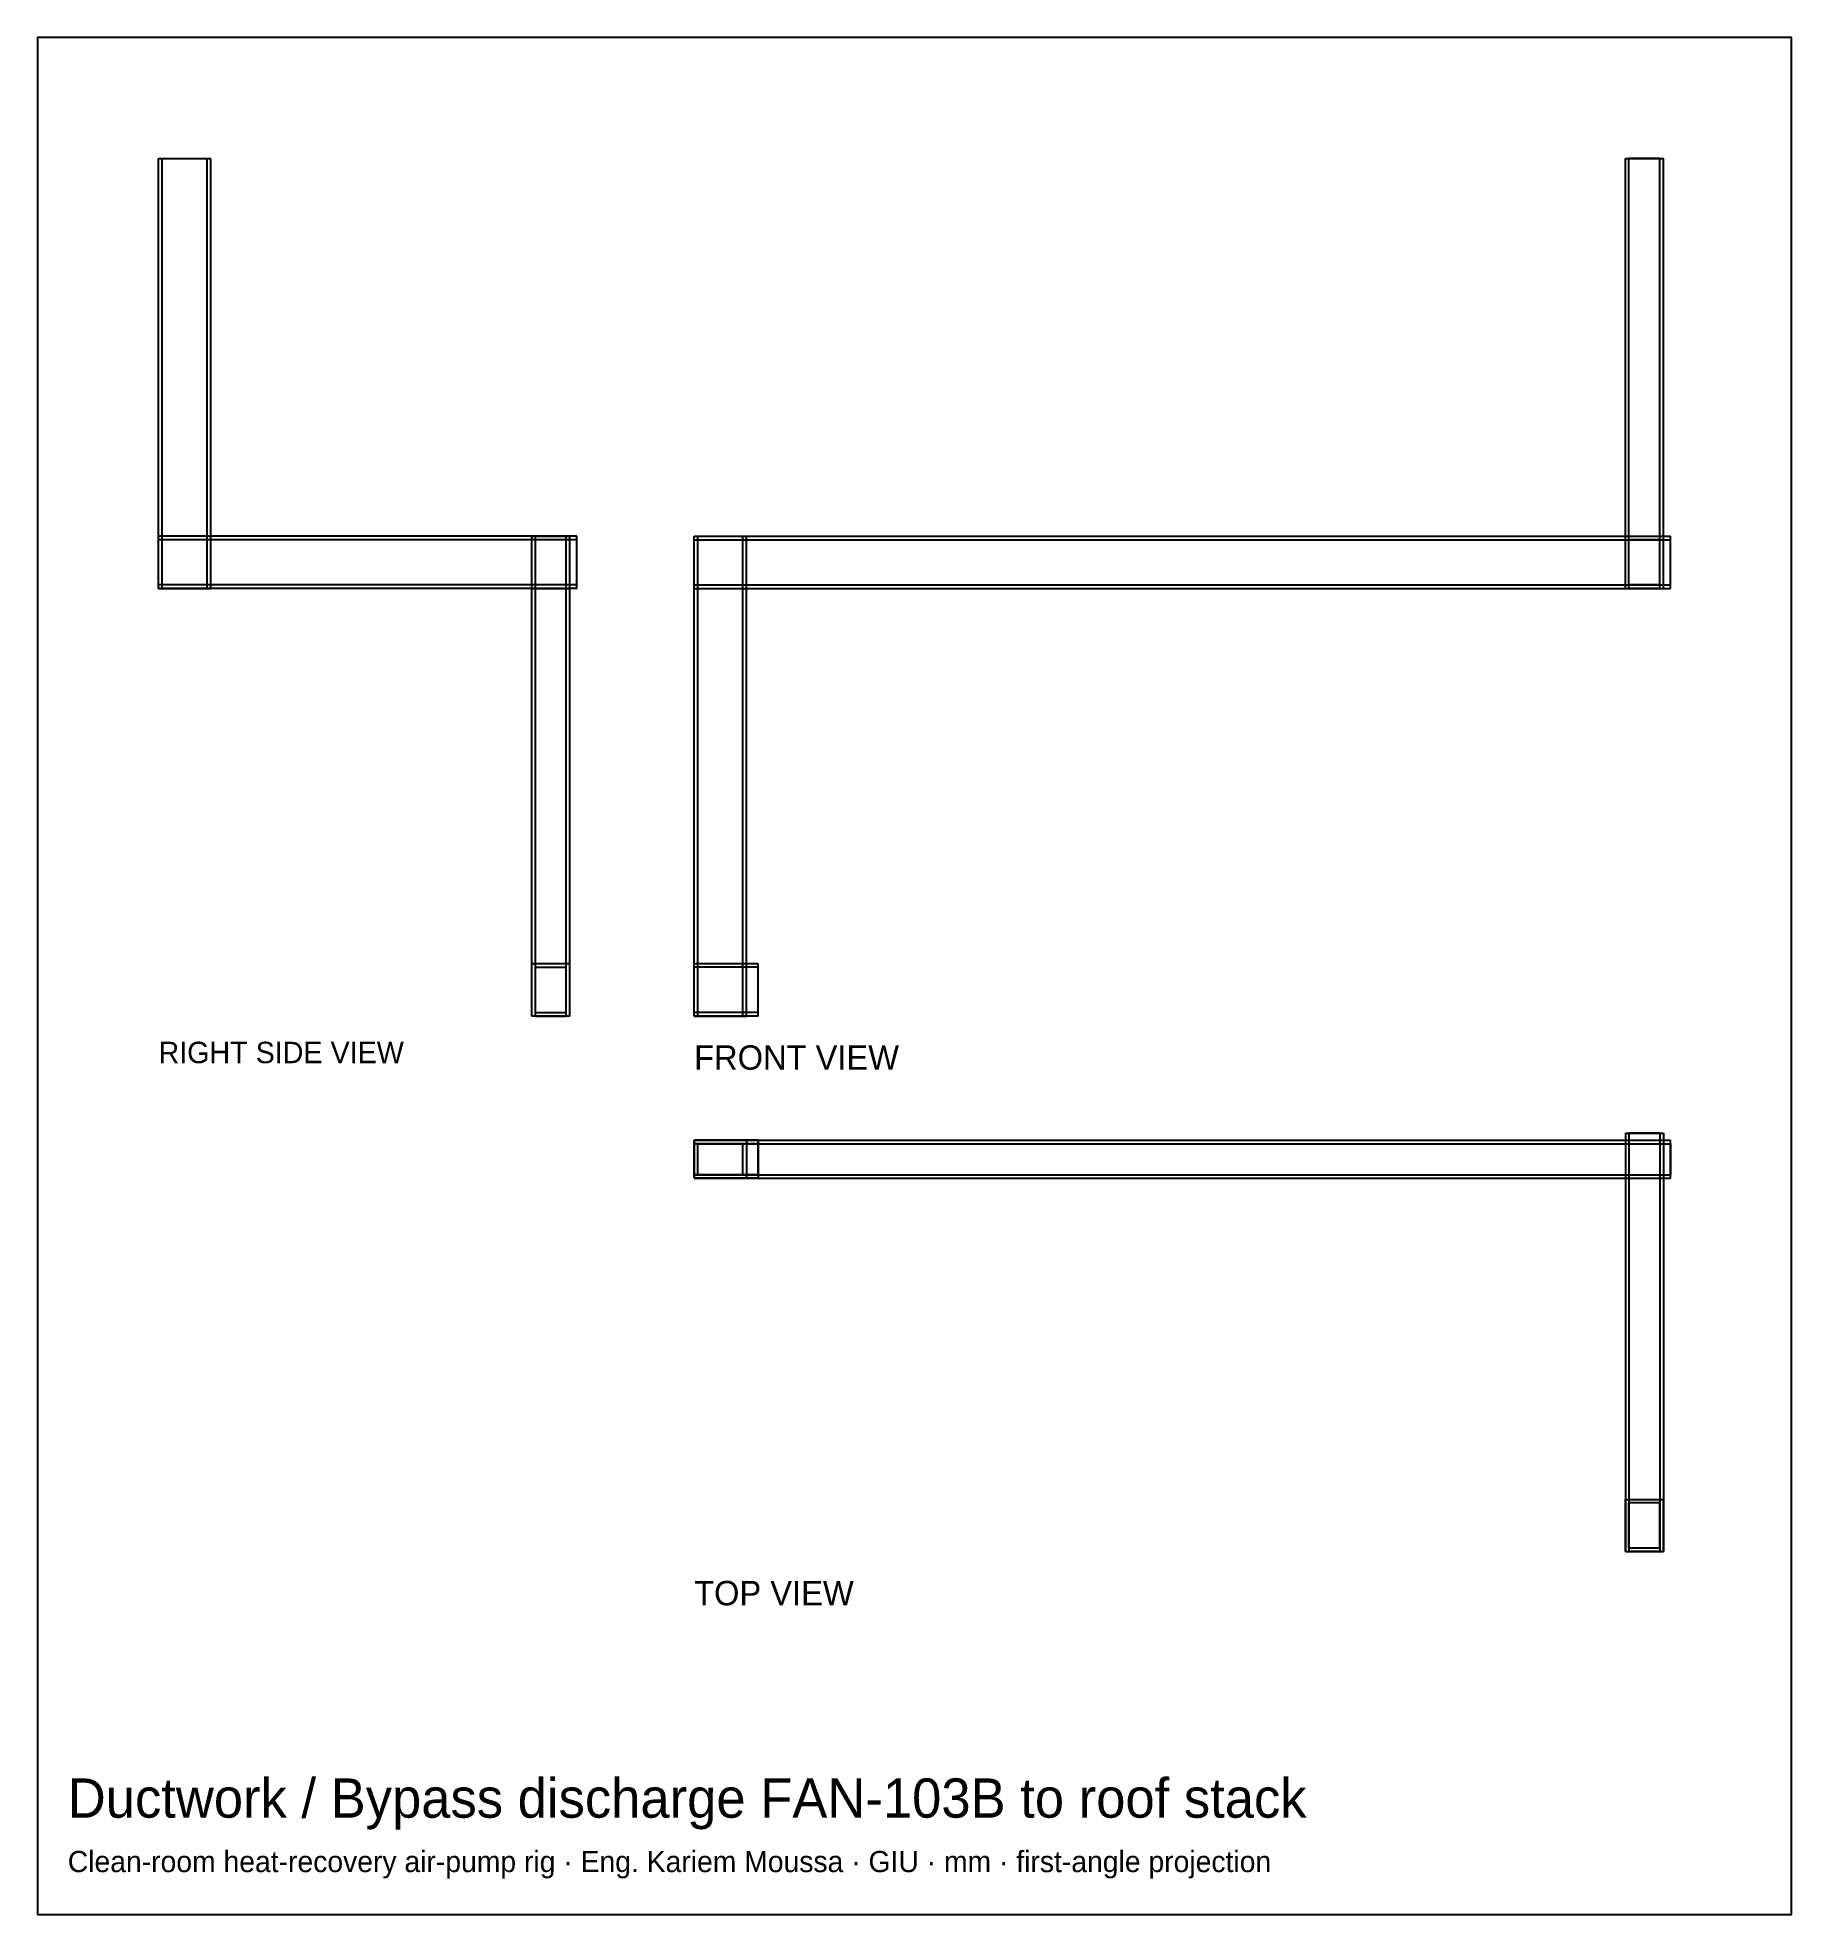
# Model space of a CAD drawing. Header units: millimetres. Extents: x -751 to -13, y -169 to 621.
import ezdxf

# ---------------------------------------------------------------- set-up
doc = ezdxf.new("R2010")
doc.units = ezdxf.units.MM
for name, color, linetype in [('BORDER', 7, 'Continuous'), ('HIDDEN', 8, 'Continuous'), ('TEXT', 5, 'Continuous'), ('VISIBLE', 7, 'Continuous')]:
    doc.layers.add(name, color=color, linetype=linetype)

msp = doc.modelspace()

# ---------------------------------------------------------------- linework, layer by layer
at = {"layer": 'BORDER'}
msp.add_lwpolyline([(-751.39, -169.22), (-13.08, -169.22), (-13.08, 620.92), (-751.39, 620.92)], close=True, dxfattribs=at)
at = {"layer": 'HIDDEN'}
for points in [[(-700.47, 570), (-678.47, 570)], [(-700.47, 389), (-700.47, 570)], [(-698.97, 389), (-698.97, 570)], [(-698.97, 389), (-698.97, 570)], [(-698.97, 570), (-679.97, 570)], [(-698.97, 570), (-679.97, 570)], [(-679.97, 389), (-679.97, 570)], [(-679.97, 389), (-679.97, 570)], [(-678.47, 389), (-678.47, 570)], [(-83, 570), (-67, 570)], [(-83, 389), (-83, 570)], [(-81.5, 389), (-81.5, 570)], [(-81.5, 389), (-81.5, 570)], [(-68.5, 570), (-81.5, 570)], [(-68.5, 570), (-81.5, 570)], [(-68.5, 389), (-68.5, 570)], [(-68.5, 389), (-68.5, 570)], [(-67, 389), (-67, 570)], [(-524.32, 411), (-700.47, 411)], [(-700.47, 389), (-700.47, 411)], [(-543.32, 389), (-543.32, 411)], [(-527.32, 411), (-543.32, 411)], [(-527.32, 411), (-543.32, 411)], [(-543.32, 209), (-543.32, 411)], [(-543.32, 411), (-527.32, 411)], [(-543.32, 389), (-543.32, 411)], [(-541.82, 209), (-541.82, 411)], [(-541.82, 209), (-541.82, 411)], [(-541.82, 411), (-528.82, 411)], [(-541.82, 411), (-528.82, 411)], [(-528.82, 209), (-528.82, 411)], [(-528.82, 209), (-528.82, 411)], [(-527.32, 389), (-527.32, 411)], [(-527.32, 209), (-527.32, 411)], [(-527.32, 389), (-527.32, 411)], [(-524.32, 389), (-524.32, 411)], [(-475, 411), (-453, 411)], [(-475, 209), (-475, 411)], [(-475, 389), (-475, 411)], [(-475, 411), (-64, 411)], [(-473.5, 209), (-473.5, 411)], [(-473.5, 209), (-473.5, 411)], [(-473.5, 411), (-454.5, 411)], [(-473.5, 411), (-454.5, 411)], [(-454.5, 209), (-454.5, 411)], [(-454.5, 209), (-454.5, 411)], [(-453, 209), (-453, 411)], [(-83, 411), (-67, 411)], [(-83, 411), (-67, 411)], [(-83, 389), (-83, 411)], [(-67, 389), (-67, 411)], [(-64, 389), (-64, 411)], [(-524.32, 409.5), (-700.47, 409.5)], [(-524.32, 409.5), (-700.47, 409.5)], [(-700.47, 390.5), (-700.47, 409.5)], [(-700.47, 390.5), (-700.47, 409.5)], [(-541.82, 390.5), (-541.82, 409.5)], [(-528.82, 409.5), (-541.82, 409.5)], [(-528.82, 390.5), (-528.82, 409.5)], [(-524.32, 390.5), (-524.32, 409.5)], [(-524.32, 390.5), (-524.32, 409.5)], [(-475, 409.5), (-64, 409.5)], [(-475, 409.5), (-64, 409.5)], [(-475, 390.5), (-475, 409.5)], [(-475, 390.5), (-475, 409.5)], [(-81.5, 390.5), (-81.5, 409.5)], [(-68.5, 409.5), (-81.5, 409.5)], [(-68.5, 390.5), (-68.5, 409.5)], [(-64, 390.5), (-64, 409.5)], [(-64, 390.5), (-64, 409.5)], [(-524.32, 390.5), (-700.47, 390.5)], [(-524.32, 390.5), (-700.47, 390.5)], [(-524.32, 389), (-700.47, 389)], [(-700.47, 389), (-678.47, 389)], [(-698.97, 389), (-679.97, 389)], [(-698.97, 389), (-679.97, 389)], [(-543.32, 389), (-527.32, 389)], [(-528.82, 390.5), (-541.82, 390.5)], [(-475, 390.5), (-64, 390.5)], [(-475, 390.5), (-64, 390.5)], [(-475, 389), (-64, 389)], [(-83, 389), (-67, 389)], [(-83, 389), (-67, 389)], [(-68.5, 390.5), (-81.5, 390.5)], [(-68.5, 389), (-81.5, 389)], [(-68.5, 389), (-81.5, 389)], [(-543.32, 209), (-543.32, 231)], [(-527.32, 231), (-543.32, 231)], [(-543.32, 209), (-543.32, 231)], [(-541.82, 229.5), (-528.82, 229.5)], [(-541.82, 210.5), (-541.82, 229.5)], [(-528.82, 210.5), (-528.82, 229.5)], [(-527.32, 209), (-527.32, 231)], [(-527.32, 209), (-527.32, 231)], [(-448, 231), (-475, 231)], [(-475, 209), (-475, 231)], [(-448, 229.5), (-475, 229.5)], [(-448, 229.5), (-475, 229.5)], [(-475, 210.5), (-475, 229.5)], [(-475, 210.5), (-475, 229.5)], [(-448, 209), (-448, 231)], [(-448, 210.5), (-448, 229.5)], [(-448, 210.5), (-448, 229.5)], [(-527.32, 209), (-543.32, 209)], [(-527.32, 209), (-543.32, 209)], [(-527.32, 209), (-543.32, 209)], [(-541.82, 210.5), (-528.82, 210.5)], [(-541.82, 209), (-528.82, 209)], [(-541.82, 209), (-528.82, 209)], [(-448, 210.5), (-475, 210.5)], [(-448, 210.5), (-475, 210.5)], [(-448, 209), (-475, 209)], [(-475, 209), (-453, 209)], [(-473.5, 209), (-454.5, 209)], [(-473.5, 209), (-454.5, 209)], [(-83, 159.68), (-67, 159.68)], [(-83, 159.68), (-83, -16.47)], [(-81.5, 159.68), (-81.5, -16.47)], [(-81.5, 159.68), (-81.5, -16.47)], [(-68.5, 159.68), (-81.5, 159.68)], [(-68.5, 159.68), (-81.5, 159.68)], [(-68.5, 159.68), (-68.5, -16.47)], [(-68.5, 159.68), (-68.5, -16.47)], [(-67, 159.68), (-67, -16.47)], [(-475, 156.68), (-475, 140.68)], [(-475, 156.68), (-475, 140.68)], [(-448, 156.68), (-475, 156.68)], [(-448, 156.68), (-475, 156.68)], [(-475, 156.68), (-475, 140.68)], [(-475, 156.68), (-453, 156.68)], [(-475, 156.68), (-64, 156.68)], [(-475, 140.68), (-475, 156.68)], [(-448, 155.18), (-475, 155.18)], [(-448, 155.18), (-475, 155.18)], [(-475, 142.18), (-475, 155.18)], [(-475, 142.18), (-475, 155.18)], [(-475, 155.18), (-64, 155.18)], [(-475, 155.18), (-64, 155.18)], [(-475, 155.18), (-475, 142.18)], [(-475, 155.18), (-475, 142.18)], [(-473.5, 155.18), (-454.5, 155.18)], [(-473.5, 142.18), (-473.5, 155.18)], [(-454.5, 142.18), (-454.5, 155.18)], [(-453, 156.68), (-453, 140.68)], [(-448, 156.68), (-448, 140.68)], [(-448, 156.68), (-448, 140.68)], [(-448, 142.18), (-448, 155.18)], [(-448, 142.18), (-448, 155.18)], [(-64, 140.68), (-64, 156.68)], [(-64, 155.18), (-64, 142.18)], [(-64, 155.18), (-64, 142.18)], [(-448, 142.18), (-475, 142.18)], [(-448, 142.18), (-475, 142.18)], [(-475, 142.18), (-64, 142.18)], [(-475, 142.18), (-64, 142.18)], [(-448, 140.68), (-475, 140.68)], [(-448, 140.68), (-475, 140.68)], [(-475, 140.68), (-453, 140.68)], [(-475, 140.68), (-64, 140.68)], [(-473.5, 142.18), (-454.5, 142.18)], [(-83, 5.53), (-83, -16.47)], [(-83, 5.53), (-67, 5.53)], [(-83, -16.47), (-83, 5.53)], [(-81.5, -14.97), (-81.5, 4.03)], [(-68.5, 4.03), (-81.5, 4.03)], [(-68.5, -14.97), (-68.5, 4.03)], [(-67, 5.53), (-67, -16.47)], [(-67, -16.47), (-67, 5.53)], [(-68.5, -14.97), (-81.5, -14.97)], [(-83, -16.47), (-67, -16.47)], [(-83, -16.47), (-67, -16.47)], [(-83, -16.47), (-67, -16.47)], [(-68.5, -16.47), (-81.5, -16.47)], [(-68.5, -16.47), (-81.5, -16.47)]]:
    msp.add_lwpolyline(points, dxfattribs=at)
at = {"layer": 'VISIBLE'}
for points in [[(-700.47, 570), (-678.47, 570)], [(-700.47, 389), (-700.47, 570)], [(-678.47, 389), (-678.47, 570)], [(-83, 570), (-67, 570)], [(-83, 389), (-83, 570)], [(-67, 389), (-67, 570)], [(-524.32, 411), (-700.47, 411)], [(-700.47, 389), (-700.47, 411)], [(-543.32, 411), (-527.32, 411)], [(-543.32, 389), (-543.32, 411)], [(-527.32, 389), (-527.32, 411)], [(-524.32, 389), (-524.32, 411)], [(-475, 411), (-453, 411)], [(-475, 209), (-475, 411)], [(-475, 389), (-475, 411)], [(-475, 411), (-83, 411)], [(-453, 209), (-453, 411)], [(-83, 411), (-67, 411)], [(-83, 389), (-83, 411)], [(-67, 411), (-64, 411)], [(-67, 389), (-67, 411)], [(-64, 389), (-64, 411)], [(-541.82, 390.5), (-541.82, 409.5)], [(-528.82, 409.5), (-541.82, 409.5)], [(-528.82, 390.5), (-528.82, 409.5)], [(-81.5, 390.5), (-81.5, 409.5)], [(-68.5, 409.5), (-81.5, 409.5)], [(-68.5, 390.5), (-68.5, 409.5)], [(-524.32, 389), (-700.47, 389)], [(-700.47, 389), (-678.47, 389)], [(-543.32, 231), (-543.32, 389)], [(-543.32, 389), (-527.32, 389)], [(-528.82, 390.5), (-541.82, 390.5)], [(-527.32, 231), (-527.32, 389)], [(-475, 389), (-64, 389)], [(-83, 389), (-67, 389)], [(-83, 389), (-67, 389)], [(-68.5, 390.5), (-81.5, 390.5)], [(-543.32, 209), (-543.32, 231)], [(-527.32, 231), (-543.32, 231)], [(-541.82, 229.5), (-528.82, 229.5)], [(-541.82, 210.5), (-541.82, 229.5)], [(-528.82, 210.5), (-528.82, 229.5)], [(-527.32, 209), (-527.32, 231)], [(-448, 231), (-475, 231)], [(-475, 209), (-475, 231)], [(-448, 209), (-448, 231)], [(-527.32, 209), (-543.32, 209)], [(-541.82, 210.5), (-528.82, 210.5)], [(-448, 209), (-475, 209)], [(-475, 209), (-453, 209)], [(-83, 159.68), (-67, 159.68)], [(-83, 159.68), (-83, 5.53)], [(-67, 159.68), (-67, 5.53)], [(-475, 156.68), (-475, 140.68)], [(-475, 156.68), (-453, 156.68)], [(-475, 156.68), (-64, 156.68)], [(-475, 140.68), (-475, 156.68)], [(-473.5, 155.18), (-454.5, 155.18)], [(-473.5, 142.18), (-473.5, 155.18)], [(-454.5, 142.18), (-454.5, 155.18)], [(-453, 156.68), (-453, 140.68)], [(-64, 140.68), (-64, 156.68)], [(-475, 140.68), (-453, 140.68)], [(-475, 140.68), (-64, 140.68)], [(-473.5, 142.18), (-454.5, 142.18)], [(-83, 5.53), (-67, 5.53)], [(-83, -16.47), (-83, 5.53)], [(-81.5, -14.97), (-81.5, 4.03)], [(-68.5, 4.03), (-81.5, 4.03)], [(-68.5, -14.97), (-68.5, 4.03)], [(-67, -16.47), (-67, 5.53)], [(-68.5, -14.97), (-81.5, -14.97)], [(-83, -16.47), (-67, -16.47)]]:
    msp.add_lwpolyline(points, dxfattribs=at)

# ---------------------------------------------------------------- texts
at = {"layer": 'TEXT'}
for s, height, p in [('RIGHT SIDE VIEW', 9.025, (-700.47, 189.14)), ('FRONT VIEW', 10.275, (-475, 186.39)), ('TOP VIEW', 10.275, (-475, -39.08)), ('Ductwork / Bypass discharge FAN-103B to roof stack', 16.5482, (-738.66, -128.49)), ('Clean-room heat-recovery air-pump rig · Eng. Kariem Moussa · GIU · mm · first-angle projection', 8.9106, (-738.66, -151.4))]:
    msp.add_text(s, height=height, dxfattribs=at).set_placement(p)

doc.saveas('drawing.dxf')
